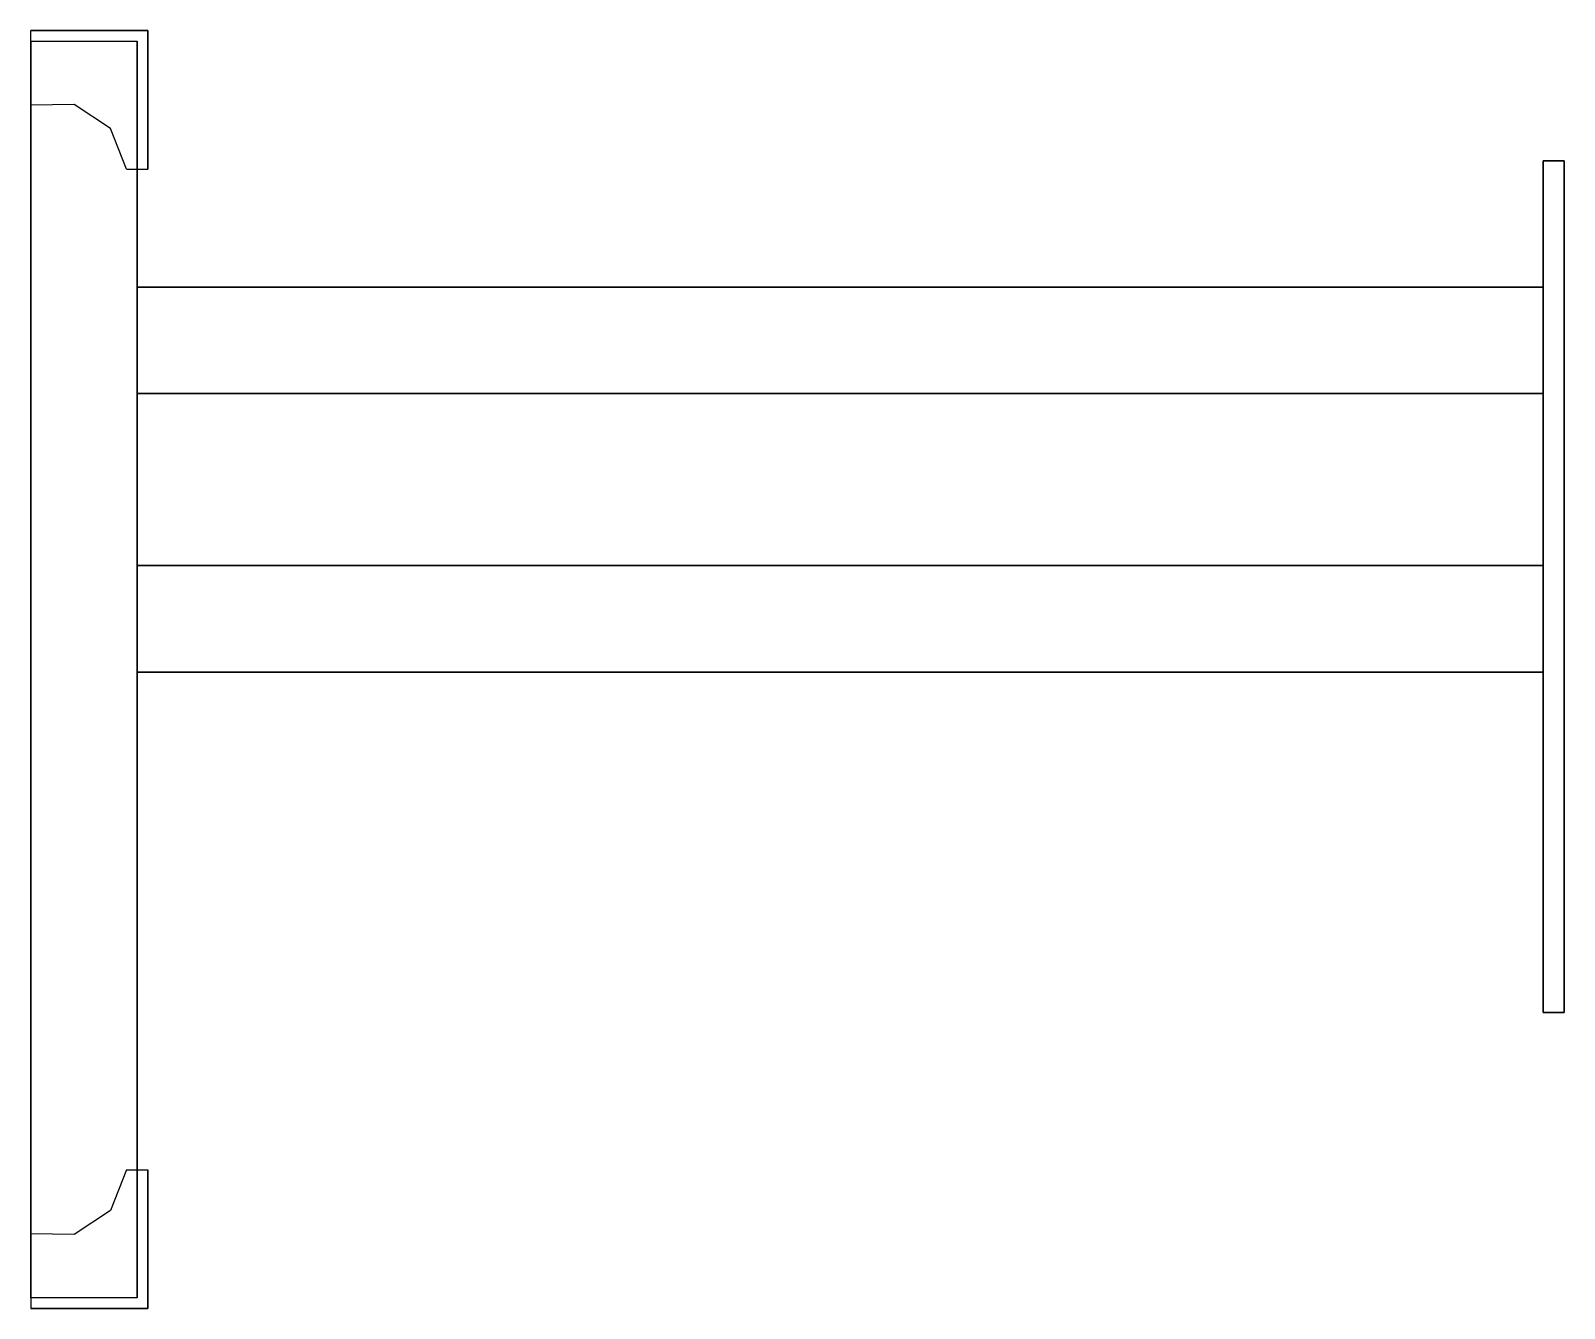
# Model space of a CAD drawing. Extents: x 0 to 720, y -600 to 0.
import ezdxf

# ---------------------------------------------------------------- set-up
doc = ezdxf.new("R2010")
doc.units = 0
doc.header["$MEASUREMENT"] = 0
doc.layers.add('ESTRUTURA', color=253, linetype='CONTINUOUS')

msp = doc.modelspace()

# ---------------------------------------------------------------- linework, layer by layer
at = {"layer": 'ESTRUTURA'}
for points in [[(0, 0, 40), (0, 0), (55, 0), (55, 0, 40)], [(55, -65, 40), (55, -65), (55, 0), (55, 0, 40)], [(0, -5, 5), (50, -5, 5), (50, -595, 5), (0, -595, 5)], [(0, -5, 35), (50, -5, 35), (50, -595, 35), (0, -595, 35)], [(0, -5, 35), (0, -5, 5), (0, -595, 5), (0, -595, 35)], [(50, -5, 35), (50, -5, 5), (50, -595, 5), (50, -595, 35)], [(710, -461.0526, 35), (710, -461.0526, 5), (710, -61.05259, 5), (710, -61.05259, 35)], [(710, -461.0526, 35), (710, -61.05259, 35), (720, -61.05259, 35), (720, -461.0526, 35)], [(710, -461.0526, 5), (710, -61.05259, 5), (720, -61.05259, 5), (720, -461.0526, 5)], [(710, -61.05259, 35), (710, -61.05259, 5), (720, -61.05259, 5), (720, -61.05259, 35)], [(720, -461.0526, 35), (720, -461.0526, 5), (720, -61.05259, 5), (720, -61.05259, 35)], [(710, -120.4, 5), (710, -170.4, 5), (50, -170.4, 5), (50, -120.4, 5)], [(710, -120.4, 35), (710, -170.4, 35), (50, -170.4, 35), (50, -120.4, 35)], [(710, -120.4, 35), (710, -120.4, 5), (50, -120.4, 5), (50, -120.4, 35)], [(710, -170.4, 35), (710, -170.4, 5), (50, -170.4, 5), (50, -170.4, 35)], [(710, -301.2, 5), (710, -251.2, 5), (50, -251.2, 5), (50, -301.2, 5)], [(710, -301.2, 35), (710, -251.2, 35), (50, -251.2, 35), (50, -301.2, 35)], [(710, -251.2, 35), (710, -251.2, 5), (50, -251.2, 5), (50, -251.2, 35)], [(710, -301.2, 35), (710, -301.2, 5), (50, -301.2, 5), (50, -301.2, 35)], [(710, -461.0526, 35), (710, -461.0526, 5), (720, -461.0526, 5), (720, -461.0526, 35)], [(55, -535, 40), (55, -535), (55, -600), (55, -600, 40)], [(0, -600, 40), (0, -600), (55, -600), (55, -600, 40)]]:
    msp.add_3dface(points, dxfattribs=at)
for points, invisible_edges in [([(20.45, -34.63, 40), (0, -35, 40), (0, 0, 40), (15, 0, 40)], 8), ([(20.45, -34.63), (0, -35), (0, 0), (15, 0)], 8), ([(37.48, -45.98, 40), (20.45, -34.63, 40), (15, 0, 40), (30, 0, 40)], 10), ([(37.48, -45.98), (20.45, -34.63), (15, 0), (30, 0)], 10), ([(45, -65, 40), (37.48, -45.98, 40), (30, 0, 40), (45, 0, 40)], 10), ([(45, -65), (37.48, -45.98), (30, 0), (45, 0)], 10), ([(45, -65, 40), (55, -65, 40), (55, 0, 40), (45, 0, 40)], 8), ([(45, -65), (55, -65), (55, 0), (45, 0)], 8), ([(45, -535), (37.48, -554.02), (30, -600), (45, -600)], 10), ([(45, -535, 40), (37.48, -554.02, 40), (30, -600, 40), (45, -600, 40)], 10), ([(45, -535), (55, -535), (55, -600), (45, -600)], 8), ([(45, -535, 40), (55, -535, 40), (55, -600, 40), (45, -600, 40)], 8), ([(37.48, -554.02, 40), (20.45, -565.3699, 40), (15, -600, 40), (30, -600, 40)], 10), ([(37.48, -554.02), (20.45, -565.3699), (15, -600), (30, -600)], 10), ([(20.45, -565.3699, 40), (0, -565, 40), (0, -600, 40), (15, -600, 40)], 8), ([(20.45, -565.3699), (0, -565), (0, -600), (15, -600)], 8)]:
    msp.add_3dface(points, dxfattribs=dict(at, invisible_edges=invisible_edges))

doc.saveas('drawing.dxf')
